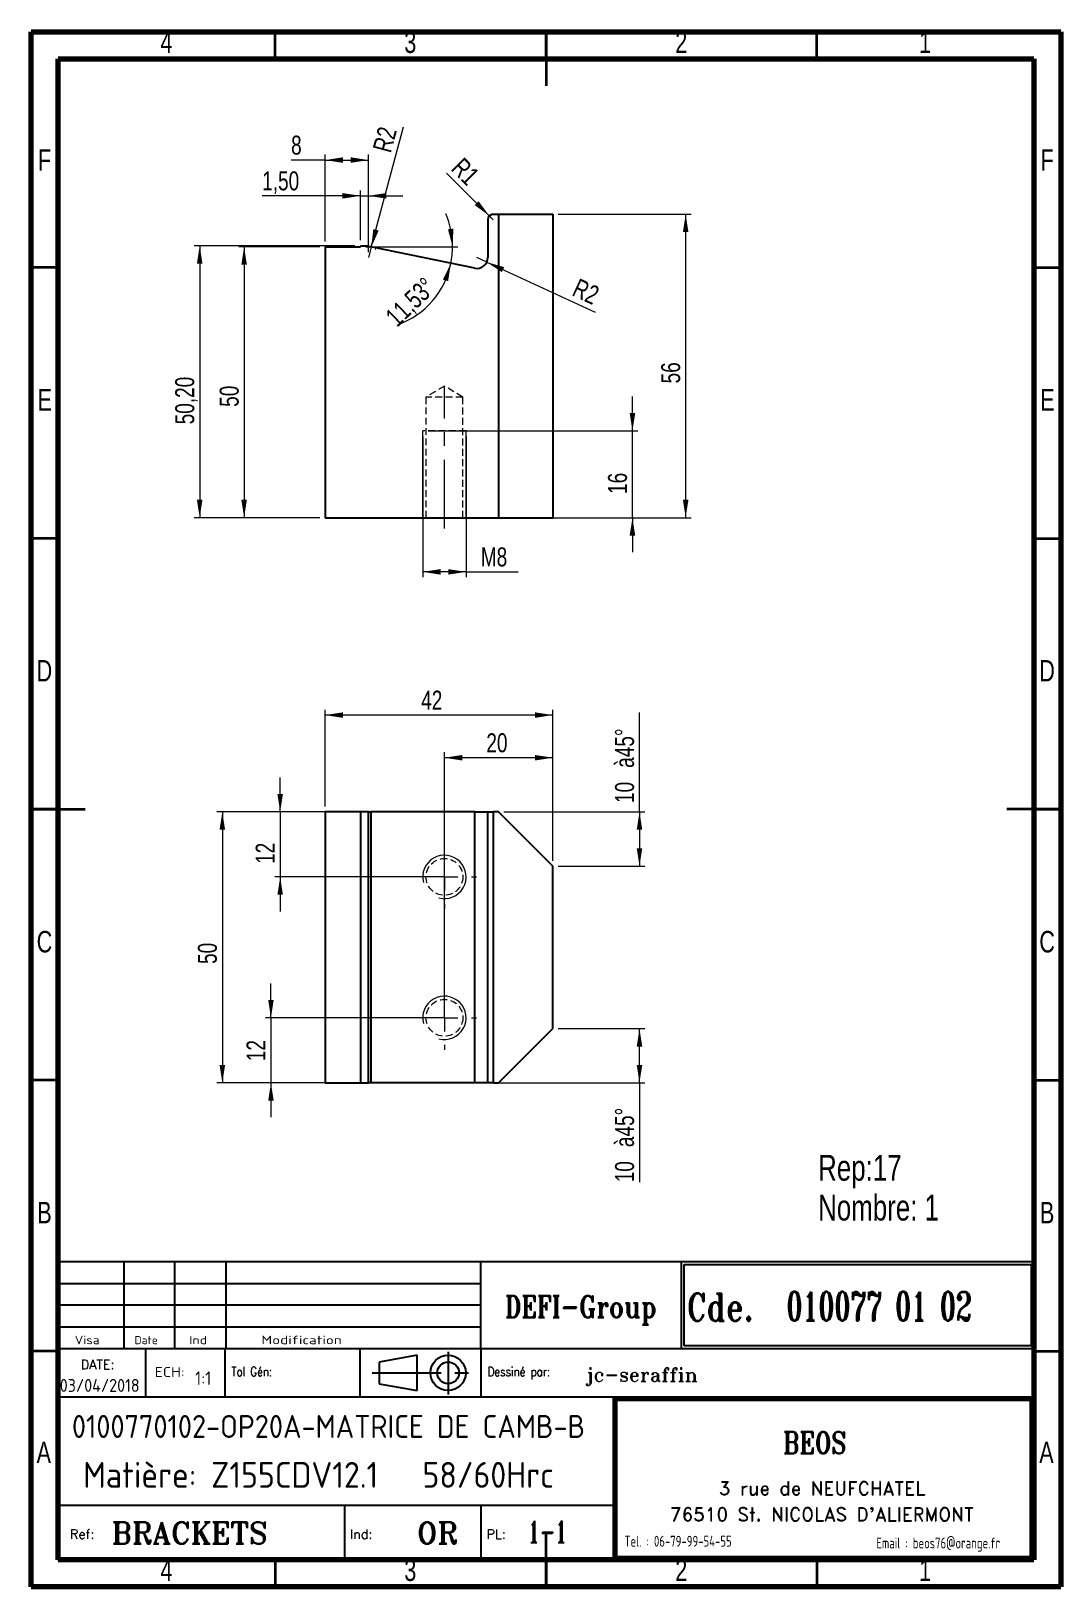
# Model space of a CAD drawing. Header units: millimetres. Extents: x 15 to 205, y 5 to 292.
import ezdxf

# ---------------------------------------------------------------- set-up
doc = ezdxf.new("R2010")
doc.units = ezdxf.units.MM
doc.linetypes.add('CENTERX2', pattern=[20.32, 12.7, -2.54, 2.54, -2.54])
doc.linetypes.add('HIDDEN', pattern=[1.905, 1.27, -0.635])
doc.layers.add('DIMENSIONS', color=176, linetype='Continuous')
doc.styles.add('SLDTEXTSTYLE0', font='TXT', dxfattribs={"width": 0.75})
doc.styles.add('SLDTEXTSTYLE1', font='ISOCP')
doc.styles.add('SLDTEXTSTYLE10', font='ISOCP', dxfattribs={"width": 1.147311})
doc.styles.add('SLDTEXTSTYLE11', font='ISOCP', dxfattribs={"width": 1.385904})
doc.styles.add('SLDTEXTSTYLE12', font='ISOCP', dxfattribs={"width": 1.246461})
doc.styles.add('SLDTEXTSTYLE13', font='ROMAND')
doc.styles.add('SLDTEXTSTYLE2', font='ROMANT', dxfattribs={"width": 0.8})
doc.styles.add('SLDTEXTSTYLE3', font='ISOCP', dxfattribs={"width": 0.8})
doc.styles.add('SLDTEXTSTYLE4', font='ROMANS', dxfattribs={"width": 0.8})
doc.styles.add('SLDTEXTSTYLE5', font='ROMANT')
doc.styles.add('SLDTEXTSTYLE6', font='ROMANS')
doc.styles.add('SLDTEXTSTYLE7', font='ROMANT', dxfattribs={"width": 0.65})
doc.styles.add('SLDTEXTSTYLE8', font='ISOCP', dxfattribs={"width": 1.446157})
doc.styles.add('SLDTEXTSTYLE9', font='ISOCP', dxfattribs={"width": 1.294402})
doc.dimstyles.new('SLDDIMSTYLE0', dxfattribs={"dimtxt": 3.5, "dimasz": 3.302, "dimexe": 0, "dimexo": 0.0625, "dimgap": 0.875, "dimtad": 1, "dimrnd": 1e-09, "dimzin": 12, "dimdsep": 46, "dimtxsty": 'SLDTEXTSTYLE0', "dimsah": 1, "dimcen": 0, "dimadec": 0, "dimazin": 3, "dimtfac": 1, "dimtofl": 0, "dimtmove": 0, "dimatfit": 3, "dimfxl": 1, "dimfrac": 2, "dimtolj": 1, "dimtzin": 12, "dimarcsym": 0})
doc.dimstyles.new('SLDDIMSTYLE1', dxfattribs={"dimtxt": 3.5, "dimasz": 3.302, "dimexe": 0, "dimexo": 0.0625, "dimgap": 0.875, "dimtad": 1, "dimdec": 4, "dimzin": 12, "dimdsep": 46, "dimtxsty": 'SLDTEXTSTYLE0', "dimsah": 1, "dimcen": 0.09, "dimazin": 3, "dimtfac": 1, "dimtofl": 0, "dimtmove": 0, "dimatfit": 3, "dimfxl": 1, "dimfrac": 2, "dimtolj": 1, "dimtzin": 12, "dimarcsym": 0})
doc.dimstyles.new('SLDDIMSTYLE2', dxfattribs={"dimtxt": 3.5, "dimasz": 3.302, "dimexe": 0, "dimexo": 0.0625, "dimgap": 0.875, "dimtad": 1, "dimrnd": 1e-09, "dimzin": 12, "dimdsep": 46, "dimtxsty": 'SLDTEXTSTYLE0', "dimsah": 1, "dimcen": 0.09, "dimadec": 0, "dimazin": 3, "dimtfac": 1, "dimtofl": 0, "dimtmove": 0, "dimatfit": 3, "dimfxl": 1, "dimfrac": 2, "dimtolj": 1, "dimtzin": 12, "dimarcsym": 0})
doc.dimstyles.new('SLDDIMSTYLE3', dxfattribs={"dimtxt": 3.5, "dimasz": 3.302, "dimexe": 0, "dimexo": 0.0625, "dimgap": 0.875, "dimtad": 1, "dimrnd": 1e-09, "dimzin": 12, "dimdsep": 46, "dimtxsty": 'SLDTEXTSTYLE0', "dimsah": 1, "dimcen": 0.09, "dimadec": 0, "dimazin": 3, "dimtfac": 1, "dimtmove": 0, "dimatfit": 0, "dimfxl": 1, "dimfrac": 2, "dimtolj": 1, "dimtzin": 12, "dimarcsym": 0})

# ---------------------------------------------------------------- blocks, each defined once
blk = doc.blocks.new('SW_NOTE_0')
at = {"color": 0, "linetype": 'Continuous', "lineweight": 0, "char_height": 4.763, "attachment_point": 1, "style": 'SLDTEXTSTYLE0'}
for s, insert in [('Rep:17', (0, 6.14)), ('Nombre: 1', (0, -1.21))]:
    blk.add_mtext(s, dxfattribs=dict(at, insert=insert))
blk = doc.blocks.new('_D')
at = {"color": 7, "linetype": 'Continuous', "lineweight": 18}
for q in [(97.25, 250.32), (119.1, 240.24)]:
    blk.add_line((99.07, 249.48), q, dxfattribs=at)
blk.add_solid([(99.07, 249.48), (101.85, 247.64), (102.28, 248.56)], dxfattribs=at)
at = {"color": 7, "linetype": 'Continuous', "lineweight": 18, "insert": (116.06, 246.59), "char_height": 3.5, "attachment_point": 1, "rotation": 335.2213, "style": 'SLDTEXTSTYLE0'}
blk.add_mtext('R2', dxfattribs=at)
blk = doc.blocks.new('_D_1')
at = {"color": 7, "linetype": 'Continuous', "lineweight": 18}
for q in [(91.67, 265.9), (100.25, 257.32)]:
    blk.add_line((99.54, 258.03), q, dxfattribs=at)
blk.add_solid([(99.54, 258.03), (97.57, 260.72), (96.85, 260)], dxfattribs=at)
at = {"color": 7, "linetype": 'Continuous', "lineweight": 18, "insert": (94.78, 269.02), "char_height": 3.5, "attachment_point": 1, "rotation": 315, "style": 'SLDTEXTSTYLE0'}
blk.add_mtext('R1', dxfattribs=at)
blk = doc.blocks.new('_D_2')
at = {"color": 7, "linetype": 'Continuous', "lineweight": 18}
for q in [(83.72, 274.46), (77.25, 250.32)]:
    blk.add_line((77.77, 252.25), q, dxfattribs=at)
blk.add_arc((77.25, 250.32), 2, 48.4349, 51.9002, dxfattribs=at)
blk.add_solid([(77.77, 252.25), (79.12, 255.31), (78.13, 255.57)], dxfattribs=at)
at = {"color": 7, "linetype": 'Continuous', "lineweight": 18, "insert": (77.98, 270.39), "char_height": 3.5, "attachment_point": 1, "rotation": 75, "style": 'SLDTEXTSTYLE0'}
blk.add_mtext('R2', dxfattribs=at)
blk = doc.blocks.new('_D_3')
at = {"color": 7, "linetype": 'Continuous', "lineweight": 18}
blk.add_line((76.75, 252.32), (93.76, 252.32), dxfattribs=at)
for start, end in [(0, 23.3396), (348.4653, 0), (290.1429, 348.4653)]:
    blk.add_arc((77.45, 252.32), 15.31, start, end, dxfattribs=at)
for points in [[(92.76, 252.32), (92.92, 255.66), (91.91, 255.55)], [(92.45, 249.26), (90.97, 246.27), (91.94, 245.96)]]:
    blk.add_solid(points, dxfattribs=at)
at = {"color": 7, "linetype": 'Continuous', "lineweight": 18, "insert": (80.08, 239.86), "char_height": 3.5, "attachment_point": 1, "rotation": 43.9459, "style": 'SLDTEXTSTYLE0'}
blk.add_mtext('11,53°', dxfattribs=at)
blk = doc.blocks.new('_D_4')
at = {"color": 7, "linetype": 'Continuous', "lineweight": 18}
for p, q in [((112.25, 258.32), (136.77, 258.32)), ((135.77, 258.32), (135.77, 202.32)), ((112.25, 202.32), (136.77, 202.32))]:
    blk.add_line(p, q, dxfattribs=at)
for points in [[(135.77, 258.32), (135.26, 255.02), (136.28, 255.02)], [(135.77, 202.32), (136.28, 205.62), (135.26, 205.62)]]:
    blk.add_solid(points, dxfattribs=at)
at = {"color": 7, "linetype": 'Continuous', "lineweight": 18, "insert": (131.26, 227.1), "char_height": 3.5, "attachment_point": 1, "rotation": 90, "style": 'SLDTEXTSTYLE0'}
blk.add_mtext('56', dxfattribs=at)
blk = doc.blocks.new('_D_5')
at = {"color": 7, "linetype": 'Continuous', "lineweight": 18}
for p, q in [((125.95, 218.32), (125.95, 224.67)), ((88.25, 218.32), (126.95, 218.32)), ((125.95, 202.32), (125.95, 218.32)), ((88.25, 202.32), (126.95, 202.32)), ((125.95, 202.32), (125.95, 195.97))]:
    blk.add_line(p, q, dxfattribs=at)
for points in [[(125.95, 218.32), (126.46, 221.62), (125.44, 221.62)], [(125.95, 202.32), (125.44, 199.02), (126.46, 199.02)]]:
    blk.add_solid(points, dxfattribs=at)
at = {"color": 7, "linetype": 'Continuous', "lineweight": 18, "insert": (121.44, 206.7), "char_height": 3.5, "attachment_point": 1, "rotation": 90, "style": 'SLDTEXTSTYLE0'}
blk.add_mtext('16', dxfattribs=at)
blk = doc.blocks.new('_D_6')
at = {"color": 7, "linetype": 'Continuous', "lineweight": 18}
for p, q in [((68.25, 252.32), (53.3, 252.32)), ((54.3, 252.32), (54.3, 202.32)), ((68.25, 202.32), (53.3, 202.32))]:
    blk.add_line(p, q, dxfattribs=at)
for points in [[(54.3, 252.32), (53.79, 249.02), (54.81, 249.02)], [(54.3, 202.32), (54.81, 205.62), (53.79, 205.62)]]:
    blk.add_solid(points, dxfattribs=at)
at = {"color": 7, "linetype": 'Continuous', "lineweight": 18, "insert": (49.79, 222.78), "char_height": 3.5, "attachment_point": 1, "rotation": 90, "style": 'SLDTEXTSTYLE0'}
blk.add_mtext('50', dxfattribs=at)
blk = doc.blocks.new('_D_7')
at = {"color": 7, "linetype": 'Continuous', "lineweight": 18}
for p, q in [((74.75, 252.52), (45.1, 252.52)), ((46.1, 252.52), (46.1, 202.32)), ((68.25, 202.32), (45.1, 202.32))]:
    blk.add_line(p, q, dxfattribs=at)
for points in [[(46.1, 252.52), (45.59, 249.22), (46.61, 249.22)], [(46.1, 202.32), (46.61, 205.62), (45.59, 205.62)]]:
    blk.add_solid(points, dxfattribs=at)
at = {"color": 7, "linetype": 'Continuous', "lineweight": 18, "insert": (41.59, 219.55), "char_height": 3.5, "attachment_point": 1, "rotation": 90, "style": 'SLDTEXTSTYLE0'}
blk.add_mtext('50,20', dxfattribs=at)
blk = doc.blocks.new('_D_8')
at = {"color": 7, "linetype": 'Continuous', "lineweight": 18}
for p, q in [((69.25, 268.32), (62.97, 268.32)), ((69.25, 253.32), (69.25, 269.32)), ((69.25, 268.32), (77.25, 268.32)), ((77.25, 251.32), (77.25, 269.32))]:
    blk.add_line(p, q, dxfattribs=at)
for points in [[(69.25, 268.32), (72.55, 267.81), (72.55, 268.83)], [(77.25, 268.32), (73.95, 268.83), (73.95, 267.81)]]:
    blk.add_solid(points, dxfattribs=at)
at = {"color": 7, "linetype": 'Continuous', "lineweight": 18, "insert": (62.97, 272.83), "char_height": 3.5, "attachment_point": 1, "style": 'SLDTEXTSTYLE0'}
blk.add_mtext('8', dxfattribs=at)
blk = doc.blocks.new('_D_9')
at = {"color": 7, "linetype": 'Continuous', "lineweight": 18}
for p, q in [((75.75, 261.72), (57.63, 261.72)), ((75.75, 253.52), (75.75, 262.72)), ((75.75, 261.72), (77.25, 261.72)), ((77.25, 253.52), (77.25, 262.72)), ((77.25, 261.72), (83.6, 261.72))]:
    blk.add_line(p, q, dxfattribs=at)
for points in [[(75.75, 261.72), (72.45, 262.23), (72.45, 261.21)], [(77.25, 261.72), (80.55, 261.21), (80.55, 262.23)]]:
    blk.add_solid(points, dxfattribs=at)
at = {"color": 7, "linetype": 'Continuous', "lineweight": 18, "insert": (57.63, 266.23), "char_height": 3.5, "attachment_point": 1, "style": 'SLDTEXTSTYLE0'}
blk.add_mtext('1,50', dxfattribs=at)
blk = doc.blocks.new('_D_10')
at = {"color": 7, "linetype": 'Continuous', "lineweight": 18}
for p, q in [((87.25, 217.32), (87.25, 191.32)), ((95.25, 217.32), (95.25, 191.32)), ((95.25, 192.32), (87.25, 192.32)), ((95.25, 192.32), (104.85, 192.32))]:
    blk.add_line(p, q, dxfattribs=at)
for points in [[(87.25, 192.32), (90.55, 191.81), (90.55, 192.83)], [(95.25, 192.32), (91.95, 192.83), (91.95, 191.81)]]:
    blk.add_solid(points, dxfattribs=at)
at = {"color": 7, "linetype": 'Continuous', "lineweight": 18, "insert": (97.97, 196.83), "char_height": 3.5, "attachment_point": 1, "style": 'SLDTEXTSTYLE0'}
blk.add_mtext('M8', dxfattribs=at)
blk = doc.blocks.new('_D_11')
at = {"color": 7, "linetype": 'Continuous', "lineweight": 18}
for p, q in [((60.95, 148.02), (60.95, 154.37)), ((76.65, 148.02), (59.95, 148.02)), ((60.95, 148.02), (60.95, 136.02)), ((90.25, 136.02), (59.95, 136.02)), ((60.95, 136.02), (60.95, 129.67))]:
    blk.add_line(p, q, dxfattribs=at)
for points in [[(60.95, 148.02), (61.46, 151.32), (60.44, 151.32)], [(60.95, 136.02), (60.44, 132.72), (61.46, 132.72)]]:
    blk.add_solid(points, dxfattribs=at)
at = {"color": 7, "linetype": 'Continuous', "lineweight": 18, "insert": (56.44, 138.42), "char_height": 3.5, "attachment_point": 1, "rotation": 90, "style": 'SLDTEXTSTYLE0'}
blk.add_mtext('12', dxfattribs=at)
blk = doc.blocks.new('_D_12')
at = {"color": 7, "linetype": 'Continuous', "lineweight": 18}
for p, q in [((59.25, 110.02), (59.25, 116.37)), ((90.25, 110.02), (58.25, 110.02)), ((59.25, 110.02), (59.25, 98.02)), ((76.65, 98.02), (58.25, 98.02)), ((59.25, 98.02), (59.25, 91.67))]:
    blk.add_line(p, q, dxfattribs=at)
for points in [[(59.25, 110.02), (59.76, 113.32), (58.74, 113.32)], [(59.25, 98.02), (58.74, 94.72), (59.76, 94.72)]]:
    blk.add_solid(points, dxfattribs=at)
at = {"color": 7, "linetype": 'Continuous', "lineweight": 18, "insert": (54.74, 102.02), "char_height": 3.5, "attachment_point": 1, "rotation": 90, "style": 'SLDTEXTSTYLE0'}
blk.add_mtext('12', dxfattribs=at)
blk = doc.blocks.new('_D_13')
at = {"color": 7, "linetype": 'Continuous', "lineweight": 18}
for p, q in [((68.25, 148.02), (49.28, 148.02)), ((50.28, 148.02), (50.28, 98.02)), ((68.25, 98.02), (49.28, 98.02))]:
    blk.add_line(p, q, dxfattribs=at)
for points in [[(50.28, 148.02), (49.77, 144.72), (50.79, 144.72)], [(50.28, 98.02), (50.79, 101.32), (49.77, 101.32)]]:
    blk.add_solid(points, dxfattribs=at)
at = {"color": 7, "linetype": 'Continuous', "lineweight": 18, "insert": (45.77, 119.96), "char_height": 3.5, "attachment_point": 1, "rotation": 90, "style": 'SLDTEXTSTYLE0'}
blk.add_mtext('50', dxfattribs=at)
blk = doc.blocks.new('_D_14')
at = {"color": 7, "linetype": 'Continuous', "lineweight": 18}
for p, q in [((127.25, 148.02), (127.25, 166.37)), ((102.25, 148.02), (128.25, 148.02)), ((127.25, 148.02), (127.25, 138.02)), ((112.25, 138.02), (128.25, 138.02))]:
    blk.add_line(p, q, dxfattribs=at)
for points in [[(127.25, 148.02), (126.74, 144.72), (127.76, 144.72)], [(127.25, 138.02), (127.76, 141.32), (126.74, 141.32)]]:
    blk.add_solid(points, dxfattribs=at)
at = {"color": 7, "linetype": 'Continuous', "lineweight": 18, "char_height": 3.5, "attachment_point": 1, "rotation": 90, "style": 'SLDTEXTSTYLE0'}
for s, insert in [('à45°', (122.74, 156.16)), ('10', (122.74, 149.67))]:
    blk.add_mtext(s, dxfattribs=dict(at, insert=insert))
blk = doc.blocks.new('_D_15')
at = {"color": 7, "linetype": 'Continuous', "lineweight": 18}
for p, q in [((112.25, 108.02), (128.25, 108.02)), ((127.25, 98.02), (127.25, 108.02)), ((97.85, 98.02), (128.25, 98.02)), ((127.25, 98.02), (127.25, 79.67))]:
    blk.add_line(p, q, dxfattribs=at)
for points in [[(127.25, 108.02), (126.74, 104.72), (127.76, 104.72)], [(127.25, 98.02), (127.76, 101.32), (126.74, 101.32)]]:
    blk.add_solid(points, dxfattribs=at)
at = {"color": 7, "linetype": 'Continuous', "lineweight": 18, "char_height": 3.5, "attachment_point": 1, "rotation": 90, "style": 'SLDTEXTSTYLE0'}
for s, insert in [('à45°', (122.74, 86.16)), ('10', (122.74, 79.67))]:
    blk.add_mtext(s, dxfattribs=dict(at, insert=insert))
blk = doc.blocks.new('_D_16')
at = {"color": 7, "linetype": 'Continuous', "lineweight": 18}
for p, q in [((91.25, 111.02), (91.25, 159.02)), ((111.25, 158.02), (91.25, 158.02)), ((111.25, 139.02), (111.25, 159.02))]:
    blk.add_line(p, q, dxfattribs=at)
for points in [[(91.25, 158.02), (94.55, 157.51), (94.55, 158.53)], [(111.25, 158.02), (107.95, 158.53), (107.95, 157.51)]]:
    blk.add_solid(points, dxfattribs=at)
at = {"color": 7, "linetype": 'Continuous', "lineweight": 18, "insert": (98.99, 162.53), "char_height": 3.5, "attachment_point": 1, "style": 'SLDTEXTSTYLE0'}
blk.add_mtext('20', dxfattribs=at)
blk = doc.blocks.new('_D_17')
at = {"color": 7, "linetype": 'Continuous', "lineweight": 18}
for p, q in [((69.25, 149.02), (69.25, 166.89)), ((111.25, 139.02), (111.25, 166.89)), ((111.25, 165.89), (69.25, 165.89))]:
    blk.add_line(p, q, dxfattribs=at)
for points in [[(69.25, 165.89), (72.55, 165.38), (72.55, 166.4)], [(111.25, 165.89), (107.95, 166.4), (107.95, 165.38)]]:
    blk.add_solid(points, dxfattribs=at)
at = {"color": 7, "linetype": 'Continuous', "lineweight": 18, "insert": (86.97, 170.4), "char_height": 3.5, "attachment_point": 1, "style": 'SLDTEXTSTYLE0'}
blk.add_mtext('42', dxfattribs=at)
blk = doc.blocks.new('SW_CENTERMARKSYMBOL_0')
at = {"color": 0, "linetype": 'Continuous', "lineweight": 0}
for p, q in [((0, 5), (0, 5.9)), ((-5, 0), (-5.9, 0)), ((0, 0), (-2.5, 0)), ((0, 0), (0, 2.5)), ((0, 0), (0, -2.5)), ((0, 0), (2.5, 0)), ((5, 0), (5.9, 0)), ((0, -5), (0, -5.9))]:
    blk.add_line(p, q, dxfattribs=at)
blk = doc.blocks.new('SW_CENTERMARKSYMBOL_1')
at = {"color": 0, "linetype": 'Continuous', "lineweight": 0}
for p, q in [((0, 5), (0, 5.9)), ((-5, 0), (-5.9, 0)), ((0, 0), (-2.5, 0)), ((0, 0), (0, 2.5)), ((0, 0), (0, -2.5)), ((0, 0), (2.5, 0)), ((5, 0), (5.9, 0)), ((0, -5), (0, -5.9))]:
    blk.add_line(p, q, dxfattribs=at)

msp = doc.modelspace()

# ---------------------------------------------------------------- linework, layer by layer
at = {"color": 7, "linetype": 'Continuous', "lineweight": 70}
for p, q in [((15, 5), (15, 292)), ((15, 292), (205, 292)), ((205, 292), (205, 5)), ((20, 10), (20, 287)), ((20, 287), (200, 287)), ((200, 287), (200, 10)), ((200, 10), (20, 10)), ((205, 5), (15, 5))]:
    msp.add_line(p, q, dxfattribs=at)
at = {"color": 7, "linetype": 'Continuous', "lineweight": 35}
for p, q in [((60, 287), (60, 292)), ((110, 292.001), (110, 281.999)), ((110, 287), (110, 292)), ((160, 287), (160, 292)), ((20, 248.5), (15, 248.5)), ((200, 248.5), (205, 248.5)), ((20, 198.5), (15, 198.5)), ((200, 198.5), (205, 198.5)), ((14.999, 148.5), (25.001, 148.5)), ((20, 148.5), (15, 148.5)), ((205.001, 148.5), (194.999, 148.5)), ((200, 148.5), (205, 148.5)), ((20, 98.5), (15, 98.5)), ((200, 98.5), (205, 98.5)), ((20, 48.5), (15, 48.5)), ((200, 48.5), (205, 48.5)), ((110, 4.999), (110, 15.001)), ((60, 10), (60, 5)), ((110, 10), (110, 5)), ((160, 10), (160, 5))]:
    msp.add_line(p, q, dxfattribs=at)
at = {"color": 7, "linetype": 'Continuous', "lineweight": 25}
for p, q in [((99.25206, 257.32083), (99.25206, 250.32161)), ((100.25206, 258.32083), (101.25206, 258.32083)), ((101.25206, 258.32083), (101.25206, 202.32083)), ((101.25206, 258.32083), (111.25206, 258.32083)), ((111.25206, 258.32083), (111.25206, 202.32083)), ((69.25206, 252.32083), (69.25206, 202.32083)), ((69.25206, 252.32083), (75.75206, 252.32083)), ((75.75206, 252.52083), (75.75206, 252.32083)), ((75.75206, 252.52083), (77.25206, 252.52083)), ((77.25206, 252.52083), (77.25206, 252.32083)), ((96.85214, 248.362), (77.65198, 252.28044)), ((69.25206, 202.32083), (101.25206, 202.32083)), ((101.25206, 202.32083), (111.25206, 202.32083)), ((69.25206, 148.02082), (69.25206, 98.02082)), ((75.75206, 148.02082), (69.25206, 148.02082)), ((75.75206, 148.02082), (75.75206, 98.02082)), ((77.25206, 148.02082), (75.75206, 148.02082)), ((77.25206, 98.02082), (77.25206, 148.02082)), ((77.25206, 148.02082), (77.65198, 148.02082)), ((77.65198, 148.02082), (77.65198, 98.02082)), ((96.85214, 148.02082), (77.65198, 148.02082)), ((96.85214, 98.02082), (96.85214, 148.02082)), ((96.85214, 148.02082), (99.25206, 148.02082)), ((99.25206, 98.02082), (99.25206, 148.02082)), ((99.25206, 148.02082), (100.25206, 148.02082)), ((100.25206, 148.02082), (100.25206, 98.02082)), ((101.25206, 148.02082), (100.25206, 148.02082)), ((111.25206, 138.02082), (101.25206, 148.02082)), ((111.25206, 108.02082), (111.25206, 138.02082)), ((101.25206, 98.02082), (111.25206, 108.02082)), ((69.25206, 98.02082), (75.75206, 98.02082)), ((75.75206, 98.02082), (77.25206, 98.02082)), ((77.65198, 98.02082), (77.25206, 98.02082)), ((96.85214, 98.02082), (77.65198, 98.02082)), ((99.25206, 98.02082), (96.85214, 98.02082)), ((100.25206, 98.02082), (99.25206, 98.02082)), ((100.25206, 98.02082), (101.25206, 98.02082))]:
    msp.add_line(p, q, dxfattribs=at)
at = {"color": 7, "linetype": 'HIDDEN', "lineweight": 18}
for p, q in [((91.25206, 226.61376), (87.85206, 224.57083)), ((94.65206, 224.57083), (87.85206, 224.57083)), ((87.85206, 224.57083), (87.85206, 202.32083)), ((94.65206, 224.57083), (91.25206, 226.61376)), ((94.65206, 202.32083), (94.65206, 224.57083)), ((95.25206, 218.32083), (87.25206, 218.32083)), ((95.25206, 218.32083), (87.25206, 218.32083))]:
    msp.add_line(p, q, dxfattribs=at)
at = {"color": 7, "linetype": 'CENTERX2', "lineweight": 18}
msp.add_line((91.25206, 200.32083), (91.25206, 226.57083), dxfattribs=at)
at = {"color": 7, "linetype": 'Continuous', "lineweight": 18}
for p, q in [((87.25206, 202.32083), (87.25206, 218.32083)), ((87.25206, 202.32083), (87.25206, 218.32083)), ((95.25206, 202.32083), (95.25206, 218.32083)), ((95.25206, 202.32083), (95.25206, 218.32083))]:
    msp.add_line(p, q, dxfattribs=at)
at = {"color": 7, "linetype": 'Continuous', "lineweight": 50}
msp.add_line((20, 65.25), (20, 10), dxfattribs=at)
at = {"color": 7, "linetype": 'HIDDEN', "lineweight": 18}
for centre in [(91.25206, 136.02082), (91.25206, 110.02082)]:
    msp.add_circle(centre, 3.4, dxfattribs=at)
at = {"color": 7, "linetype": 'Continuous', "lineweight": 25}
for centre, radius, start, end in [((100.25206, 257.32083), 1, 90, 180), ((77.25206, 250.32083), 2, 78.4652577, 90), ((97.25206, 250.32161), 2, 258.4652577, 0)]:
    msp.add_arc(centre, radius, start, end, dxfattribs=at)
at = {"color": 7, "linetype": 'Continuous', "lineweight": 18}
for centre in [(91.25206, 136.02082), (91.25206, 110.02082)]:
    msp.add_arc(centre, 4, 255, 195, dxfattribs=at)
at = {"layer": 'DIMENSIONS', "color": 3}
for p, q in [((98, 65), (19.92476, 65)), ((32.19244, 49), (32.19244, 65)), ((41.49782, 49), (41.49782, 65)), ((50.96646, 49), (50.96646, 65)), ((20, 61), (98, 61)), ((98, 57), (20, 57)), ((20, 53), (98, 53))]:
    msp.add_line(p, q, dxfattribs=at)
at = {"layer": 'DIMENSIONS', "color": 6}
for p, q in [((19.92476, 65), (19.92476, 10)), ((200, 10), (200, 65)), ((200, 40), (122.38409, 40)), ((122.38409, 40), (122.38409, 10)), ((199.8, 39.8), (122.58409, 39.8)), ((122.58409, 39.8), (122.58409, 10.2)), ((199.6, 39.6), (122.78409, 39.6)), ((122.78409, 39.6), (122.78409, 10.4)), ((199.4, 39.4), (122.98409, 39.4)), ((122.98409, 39.4), (122.98409, 10.6)), ((199.4, 10.6), (199.4, 39.4)), ((199.6, 10.4), (199.6, 39.6)), ((199.8, 10.2), (199.8, 39.8)), ((19.92476, 10), (200, 10)), ((122.58409, 10.2), (199.8, 10.2)), ((122.78409, 10.4), (199.6, 10.4)), ((122.98409, 10.6), (199.4, 10.6))]:
    msp.add_line(p, q, dxfattribs=at)
at = {"layer": 'DIMENSIONS', "color": 1}
for p, q in [((200, 65), (98, 65)), ((98, 49), (98, 65)), ((135, 49), (135, 65)), ((135.5, 49.5), (135.5, 64.5)), ((135.5, 64.5), (199.5, 64.5)), ((199.5, 64.5), (199.5, 49.5)), ((20, 49), (200, 49)), ((36.11049, 49), (36.11049, 40)), ((50.73069, 49), (50.73069, 40)), ((75.62034, 49), (75.62034, 40)), ((98, 49), (98, 40)), ((199.5, 49.5), (135.5, 49.5)), ((122.38409, 40), (20, 40)), ((122.38409, 20), (20, 20)), ((72.79154, 20), (72.79154, 10)), ((98, 20), (98, 10))]:
    msp.add_line(p, q, dxfattribs=at)
at = {"layer": 'DIMENSIONS'}
for p, q in [((135.5, 49.5), (135.5, 64.5)), ((135.5, 64.5), (199.5, 64.5)), ((199.5, 64.5), (199.5, 49.5)), ((199.5, 49.5), (135.5, 49.5))]:
    msp.add_line(p, q, dxfattribs=at)
at = {"layer": 'DIMENSIONS', "color": 7}
for p, q in [((86.24368, 47.75), (79.24368, 46.5)), ((79.24368, 46.5), (79.24368, 42.5)), ((86.24368, 41.25), (86.24368, 47.75)), ((79.24368, 42.5), (86.24368, 41.25))]:
    msp.add_line(p, q, dxfattribs=at)
at = {"layer": 'DIMENSIONS', "color": 3, "linetype": 'CENTERX2'}
for p, q in [((91.93393, 48.34798), (91.93393, 40.51332)), ((77.94646, 44.5), (96.20111, 44.5))]:
    msp.add_line(p, q, dxfattribs=at)
at = {"layer": 'DIMENSIONS', "color": 7}
for radius in [3.25, 2]:
    msp.add_circle((91.93393, 44.5), radius, dxfattribs=at)

# ---------------------------------------------------------------- block references
at = {"color": 7, "linetype": 'Continuous', "lineweight": 0}
for name, p in [('SW_CENTERMARKSYMBOL_0', (91.25206, 136.02082)), ('SW_CENTERMARKSYMBOL_1', (91.25206, 110.02082)), ('SW_NOTE_0', (160.20871, 78.58739))]:
    msp.add_blockref(name, p, dxfattribs=at)

# ---------------------------------------------------------------- texts
at = {"color": 7, "linetype": 'Continuous', "lineweight": 0, "char_height": 3.96875, "attachment_point": 2, "style": 'SLDTEXTSTYLE0'}
for s, insert in [('4', (39.96004, 292.06015)), ('3', (84.96004, 292.06015)), ('2', (134.96004, 292.06015)), ('1', (179.96004, 292.06015)), ('F', (17.45774, 270.31015)), ('F', (202.45774, 270.31015)), ('E', (17.50781, 226.06015)), ('E', (202.50781, 226.06015)), ('D', (17.45269, 176.06015)), ('D', (202.45269, 176.06015)), ('C', (17.45866, 126.06015)), ('C', (202.45866, 126.06015)), ('B', (17.4706, 76.06015)), ('B', (202.4706, 76.06015)), ('A', (17.33969, 31.81015)), ('A', (202.33969, 31.81015)), ('4', (39.96004, 10.06015)), ('3', (84.96004, 10.06015)), ('2', (134.96004, 10.06015)), ('1', (179.96004, 10.06015))]:
    msp.add_mtext(s, dxfattribs=dict(at, insert=insert))
at = {"layer": 'DIMENSIONS'}
for s, insert, char_height, attachment_point, style in [('DEFI-Group', (116.4195, 58.70072), 4, 2, 'SLDTEXTSTYLE2'), ('Cde.', (136, 59.12589), 5, 1, 'SLDTEXTSTYLE2'), ('010077 01 02', (154.37727, 59.43984), 5.2916667, 1, 'SLDTEXTSTYLE7'), ('Visa', (23.04116, 51.34751), 1.567052, 1, 'SLDTEXTSTYLE12'), ('Date', (34.06736, 51.28334), 1.492431, 1, 'SLDTEXTSTYLE10'), ('Ind', (44.17125, 51.28334), 1.492431, 1, 'SLDTEXTSTYLE11'), ('Modification', (57.48919, 51.34751), 1.5670523, 1, 'SLDTEXTSTYLE8'), ('DATE:', (24.15647, 46.91526), 1.727675, 1, 'SLDTEXTSTYLE6'), ('03/04/2018', (20.28608, 43.36811), 2.38125, 1, 'SLDTEXTSTYLE1'), ('ECH:', (37.78774, 45.55991), 1.814059, 1, 'SLDTEXTSTYLE9'), ('1:1', (45.26275, 44.76372), 2.5, 1, 'SLDTEXTSTYLE1'), ('Tol Gén:', (51.95157, 45.59841), 1.727675, 1, 'SLDTEXTSTYLE4'), ('Dessiné par:', (99.22087, 45.59841), 1.7276752, 1, 'SLDTEXTSTYLE4'), ('jc-seraffin', (117.35515, 45.41997), 2.5, 1, 'SLDTEXTSTYLE5'), ('0100770102-OP20A-MATRICE DE CAMB-B', (22.52483, 36.72207), 4.2333333, 1, 'SLDTEXTSTYLE1'), ('BEOS', (159.57079, 33.59488), 4, 2, 'SLDTEXTSTYLE2'), ('Matière: Z155CDV12.1   58/60Hrc', (24.60273, 28.05319), 4.7625, 1, 'SLDTEXTSTYLE1'), ('3 rue de NEUFCHATEL', (160.90924, 24.44835), 2.5, 2, 'SLDTEXTSTYLE13'), ("76510 St. NICOLAS D'ALIERMONT", (160.90254, 19.62324), 2.5, 2, 'SLDTEXTSTYLE13'), ('Ref:', (22.16807, 15.59841), 1.727675, 1, 'SLDTEXTSTYLE6'), ('BRACKETS', (29.83863, 16.95138), 4, 1, 'SLDTEXTSTYLE5'), ('Ind:', (73.82565, 15.59841), 1.727675, 1, 'SLDTEXTSTYLE6'), ('OR', (86.19394, 16.95138), 4, 1, 'SLDTEXTSTYLE5'), ('PL:', (99.03411, 15.59841), 1.727675, 1, 'SLDTEXTSTYLE6'), ('1-1', (106.65089, 17.17305), 4, 1, 'SLDTEXTSTYLE7'), ('Tel. : 06-79-99-54-55', (134.36027, 14.42858), 2, 2, 'SLDTEXTSTYLE3'), ('Email : beos76@orange.fr', (182.37248, 14.0972), 2, 2, 'SLDTEXTSTYLE3')]:
    msp.add_mtext(s, dxfattribs=dict(at, insert=insert, char_height=char_height, attachment_point=attachment_point, style=style))

# ---------------------------------------------------------------- dimensions: what is measured, and where the dimension line sits
at = {"color": 7, "linetype": 'Continuous', "lineweight": 18}
for center, mpoint, picture, middle in [((77.25206, 250.32083), (77.7697, 252.25269), '_D_2', (83.06251, 272.0057)), ((100.25206, 257.32083), (99.54495, 258.02794), '_D_1', (93.32226, 264.25066)), ((97.25206, 250.32161), (99.06793, 249.48338), '_D', (116.79579, 241.29996))]:
    dim = msp.add_radius_dim(center=center, mpoint=mpoint, dimstyle='SLDDIMSTYLE0', dxfattribs=at)
    dim.commit()
    dim.dimension.update_dxf_attribs({"geometry": picture, "text_midpoint": middle, "dimtype": 164})
for base, p1, p2, dimstyle, picture, middle in [((77.25206, 268.32083), (69.25206, 252.32083), (77.25206, 250.32083), 'SLDDIMSTYLE2', '_D_8', (64.25863, 268.32083)), ((77.25206, 261.71806), (75.75206, 252.52083), (77.25206, 252.52083), 'SLDDIMSTYLE3', '_D_9', (62.15209, 261.71806)), ((69.25206, 165.89141), (111.25206, 138.02082), (69.25206, 148.02082), 'SLDDIMSTYLE2', '_D_17', (89.55946, 165.89141)), ((91.25206, 158.02082), (111.25206, 138.02082), (91.25206, 110.02082), 'SLDDIMSTYLE3', '_D_16', (101.57982, 158.02082))]:
    dim = msp.add_linear_dim(base=base, p1=p1, p2=p2, dimstyle=dimstyle, dxfattribs=at)
    dim.commit()
    dim.dimension.update_dxf_attribs({"geometry": picture, "text_midpoint": middle, "dimtype": 160})
dim = msp.add_angular_dim_2l(base=(92.68346, 250.78265), line1=((69.25206, 252.32083), (75.75206, 252.32083)), line2=((96.85214, 248.362), (77.65198, 252.28044)), dimstyle='SLDDIMSTYLE1', dxfattribs=at)
dim.commit()
dim.dimension.update_dxf_attribs({"geometry": '_D_3', "text_midpoint": (88.0767, 241.29995), "dimtype": 162})
for base, p1, p2, dimstyle, picture, middle in [((135.77252, 202.32083), (111.25206, 258.32083), (111.25206, 202.32083), 'SLDDIMSTYLE2', '_D_4', (135.77252, 229.68257)), ((46.10066, 202.32083), (75.75206, 252.52083), (69.25206, 202.32083), 'SLDDIMSTYLE2', '_D_7', (46.10066, 225.36624)), ((54.30169, 202.32083), (69.25206, 252.32083), (69.25206, 202.32083), 'SLDDIMSTYLE2', '_D_6', (54.30169, 225.36624)), ((125.95286, 218.32083), (87.25206, 202.32083), (87.25206, 218.32083), 'SLDDIMSTYLE3', '_D_5', (125.95286, 209.28789)), ((60.94762, 136.02082), (77.65198, 148.02082), (91.25206, 136.02082), 'SLDDIMSTYLE3', '_D_11', (60.94762, 141.00418)), ((50.28166, 98.02082), (69.25206, 148.02082), (69.25206, 98.02082), 'SLDDIMSTYLE2', '_D_13', (50.28166, 122.55039)), ((59.25206, 98.02082), (91.25206, 110.02082), (77.65198, 98.02082), 'SLDDIMSTYLE3', '_D_12', (59.25206, 104.6045))]:
    dim = msp.add_linear_dim(base=base, p1=p1, p2=p2, angle=90, dimstyle=dimstyle, dxfattribs=at)
    dim.commit()
    dim.dimension.update_dxf_attribs({"geometry": picture, "text_midpoint": middle, "dimtype": 160})
dim = msp.add_linear_dim(base=(87.25206, 192.32083), p1=(95.25206, 218.32083), p2=(87.25206, 218.32083), text='M8', dimstyle='SLDDIMSTYLE2', dxfattribs=at)
dim.commit()
dim.dimension.update_dxf_attribs({"geometry": '_D_10', "text_midpoint": (101.41052, 192.32083), "dimtype": 160})
for base, p1, p2, picture, middle in [((127.25206, 138.02082), (101.25206, 148.02082), (111.25206, 138.02082), '_D_14', (127.25206, 158.02082)), ((127.25206, 108.02082), (96.85214, 98.02082), (111.25206, 108.02082), '_D_15', (127.25206, 88.02082))]:
    dim = msp.add_linear_dim(base=base, p1=p1, p2=p2, angle=90, text='<> à45°', dimstyle='SLDDIMSTYLE2', dxfattribs=at)
    dim.commit()
    dim.dimension.update_dxf_attribs({"geometry": picture, "text_midpoint": middle, "dimtype": 160})

doc.saveas('drawing.dxf')
